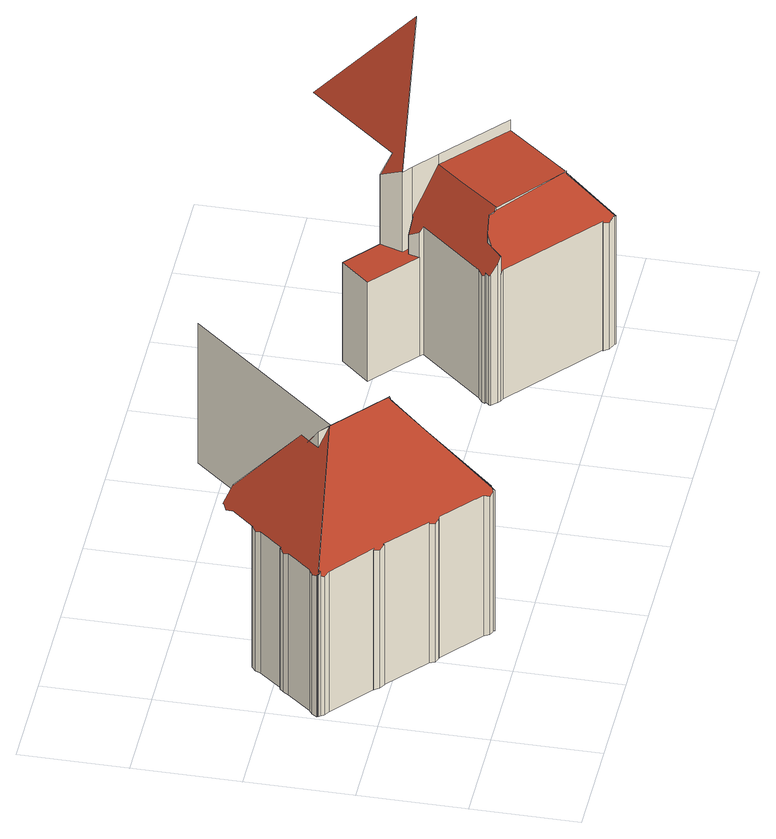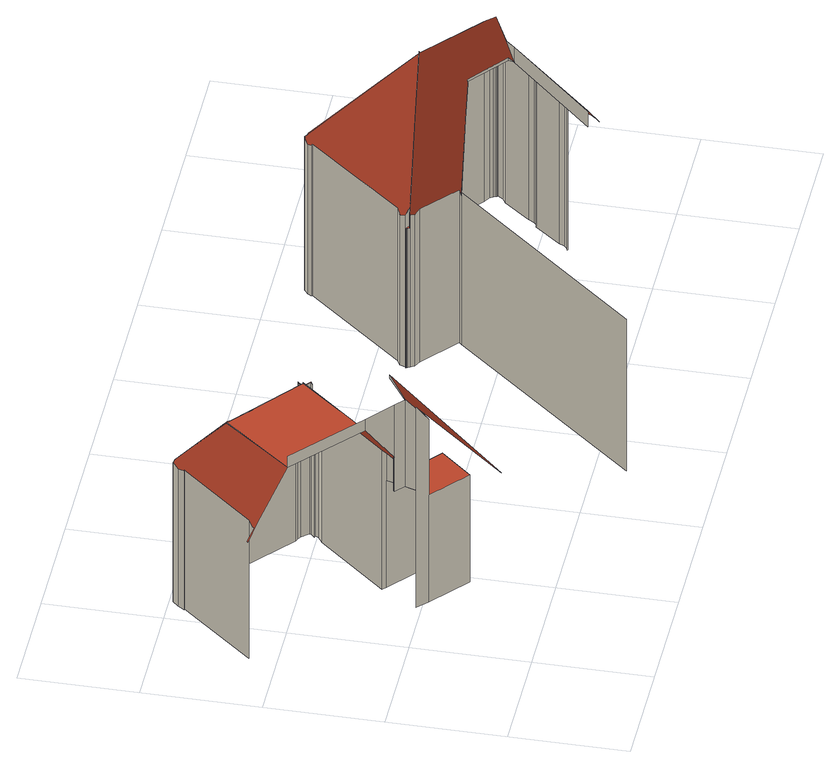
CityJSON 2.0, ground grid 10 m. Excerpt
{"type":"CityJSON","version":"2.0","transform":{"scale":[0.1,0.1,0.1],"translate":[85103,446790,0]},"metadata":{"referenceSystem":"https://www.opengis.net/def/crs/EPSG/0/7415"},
"CityObjects":{
"building1":{"type":"Building","attributes":{"b3_dak_type":"slanted","b3_h_dak_50p":20.15,"b3_h_dak_70p":21.5,"b3_h_dak_max":52.27,"b3_h_dak_min":1.05,"b3_h_maaiveld":0.002,"b3_kas_warenhuis":false,"b3_mutatie_ahn3_ahn4":false,"b3_reconstructie_onvolledig":false,"b3_rmse_lod12":3.56,"b3_rmse_lod13":2.85,"b3_rmse_lod22":0.467,"b3_val3dity_lod12":"[]","b3_val3dity_lod13":"[]","b3_val3dity_lod22":"[303]","b3_volume_lod12":169744.66,"b3_volume_lod13":169475.98,"b3_volume_lod22":160186.91,"geconstateerd":false,"oorspronkelijkbouwjaar":1945,"status":"Pand in gebruik"},"children":["building1-1"]},
"building1-1":{"type":"BuildingPart","parents":["building1"],"geometry":[{"type":"MultiSurface","lod":"2.2","boundaries":[[[0,1,2,3]],[[4,5,6,7]],[[3,2,8,9,10]],[[7,6,1,0]],[[9,8,11,12]],[[10,9,13,14]],[[15,16,5,4]],[[12,11,17,18]],[[19,20,16,15]],[[18,17,21,22]],[[23,24,20,19]],[[22,21,25,26]],[[26,25,27,28]],[[29,30,24,23]],[[28,27,31,32]],[[32,31,33,34]],[[35,36,30,29]],[[37,38,36,35]],[[14,13,39]],[[34,33,40,41]],[[42,43,38,37]],[[44,45,46,47,48,49,50,51,52,42,37,35,29,23,19,15,4,7,0,3,10,14,39,53,54,55]],[[9,12,18,22,26,28,32,34,41,56,57,58,59,60,61,62,63,64,65,66,39,13]],[[41,40,56]],[[56,40,67,57]],[[52,68,43,42]],[[57,67,69,58]],[[58,69,70,59]],[[51,71,68,52]],[[50,72,71,51]],[[59,70,73,60]],[[74,53,39]],[[53,74,54]],[[60,73,75,61]],[[76,77,55,54]],[[61,75,78,62]],[[79,80,81]],[[77,76,81]],[[62,78,82,83,63]],[[83,82,84,85]],[[85,84,86,87]],[[87,86,88,89]],[[55,77,76,90,44]],[[89,88,91,92]],[[63,83,64]],[[92,91,93,94]],[[95,96,80,79]],[[94,93,97,98]],[[65,99,66]],[[100,96,95]],[[101,100,102]],[[99,65,103]],[[87,89,92,94,98,104,105,106,107,103,65,64,83,85]],[[100,95,79,81,76,54,74,39,66,99,103,108,109,110,111,112,113,114,102]],[[98,97,115,104]],[[114,116,102]],[[113,117,118,114]],[[107,108,103]],[[112,119,117,113]],[[104,115,120,105]],[[111,121,119,112]],[[108,122,123,109]],[[106,124,122,108,107]],[[105,120,125,124,106]],[[110,126,127,121,111]],[[109,123,126,110]],[[124,128,129,130,131,126,123,122]],[[124,125,132,128]],[[128,132,133,129]],[[131,134,127,126]],[[129,133,135,130]],[[130,135,134,131]],[[116,114,118,136,137]],[[138,139,140,141]],[[141,140,142,143]],[[144,145,139,138]],[[146,147,145,144]],[[148,149,147,146]],[[143,142,150,151,152]],[[151,150,153,154]],[[155,156,149,148]],[[152,151,157]],[[158,159,157]],[[160,161,159,158]],[[161,160,162]],[[154,153,163,164]],[[165,166,167,168,169,170,171,172,155,148,146,144,138,141,143,152,157,159,161,162]],[[173,174,165,162]],[[172,175,156,155]],[[176,177,173,162,160,158,157,151,154,164,178,179,180,181,182]],[[165,174,166]],[[174,173,177]],[[183,184,185,186]],[[186,185,187,188]],[[164,163,189,178]],[[178,189,190,179]],[[179,190,191,180]],[[192,180,191,193,194]],[[171,188,187,175,172]],[[194,193,195,196]],[[170,197,188,171]],[[198,199,183,186,188,197,200,201]],[[202,181,180,192]],[[196,195,203,204]],[[181,202,182]],[[176,205,177]],[[169,200,197,170]],[[206,205,176,182]],[[199,207,184,183]],[[204,203,208,209]],[[210,198,201,168,211]],[[209,208,212,213]],[[214,199,198,210,215]],[[168,201,200,169]],[[167,166,174,177,205,216]],[[217,218,207,199,214]],[[211,168,167,219]],[[205,206,216]],[[220,221,222,216,206,182,202,192,194,196,204,209,213,223,224,225]],[[213,212,226,223]],[[219,167,216,227]],[[215,210,228,229]],[[214,215,229,230,217]]],"semantics":{"surfaces":[{"type":"WallSurface","on_footprint_edge":true},{"type":"WallSurface","on_footprint_edge":false},{"type":"RoofSurface"}],"values":[0,0,0,0,0,1,0,0,0,0,0,0,0,0,0,0,0,0,1,0,0,2,2,0,0,0,0,0,0,0,0,1,1,0,1,0,1,1,0,0,0,0,1,0,1,0,1,0,1,1,1,1,2,2,0,1,0,1,0,0,0,1,1,0,0,1,2,0,0,0,0,0,0,0,0,0,0,0,0,0,0,1,1,1,1,0,2,1,0,2,1,1,0,0,0,0,0,0,0,0,1,2,1,0,1,1,1,1,0,0,1,0,1,1,2,0,1,1,2,0,1,1,2]}}]}
},
"vertices":[
[5,154,155],[5,154,0],[5,153,0],[5,153,155],[4,155,154],[4,155,0],[5,155,0],[5,155,154],[6,152,0],[6,152,153],[6,152,158],[8,149,0],[8,149,151],[7,154,156],[7,154,158],[7,160,152],[7,160,0],[13,146,0],[13,146,153],[12,163,154],[12,163,0],[52,114,0],[52,114,154],[30,185,154],[30,185,0],[51,114,0],[51,114,153],[55,109,0],[55,109,151],[33,190,152],[33,190,0],[60,106,0],[60,106,153],[60,107,0],[60,107,154],[37,194,154],[37,194,0],[38,193,154],[38,193,0],[97,162,247],[98,74,0],[98,74,154],[56,215,154],[56,215,0],[98,247,170],[90,255,154],[89,254,154],[84,251,152],[81,245,154],[82,245,154],[63,223,154],[63,224,154],[58,220,152],[88,170,229],[96,180,229],[103,188,229],[98,74,153],[101,69,151],[106,67,153],[107,67,154],[145,35,154],[148,30,151],[152,28,153],[154,30,158],[149,88,215],[147,119,246],[147,120,247],[101,69,0],[58,220,0],[106,67,0],[107,67,0],[63,224,0],[63,223,0],[145,35,0],[88,170,246],[148,30,0],[103,188,214],[103,188,215],[152,28,0],[103,183,218],[103,183,215],[103,187,215],[154,30,0],[154,30,157],[154,27,0],[154,27,154],[155,28,0],[155,28,154],[155,27,0],[155,27,153],[98,247,154],[160,31,0],[160,31,151],[162,34,0],[162,34,152],[137,156,217],[137,156,215],[161,35,0],[161,35,153],[147,119,248],[138,157,215],[138,157,214],[159,159,194],[185,123,209],[232,118,154],[237,121,151],[239,126,153],[235,129,159],[235,129,157],[238,129,155],[238,130,153],[236,133,152],[230,136,154],[199,162,154],[201,164,150],[232,118,0],[201,164,153],[199,162,0],[201,164,0],[230,136,0],[237,121,0],[236,133,0],[235,129,140],[238,129,140],[239,126,140],[239,126,0],[238,130,140],[238,130,0],[240,126,140],[239,127,140],[240,127,140],[239,128,140],[240,126,0],[239,127,0],[239,128,0],[240,127,0],[339,326,0],[339,326,153],[469,94,141],[469,94,0],[469,93,0],[469,93,142],[474,87,0],[474,87,152],[473,98,141],[473,98,0],[471,98,139],[471,98,0],[472,101,138],[472,101,0],[477,85,0],[477,85,139],[477,85,158],[480,84,0],[480,84,141],[478,105,140],[478,105,0],[487,95,159],[492,100,169],[492,100,160],[504,101,181],[504,101,172],[509,97,181],[565,12,0],[565,12,141],[511,96,185],[541,132,184],[562,157,184],[539,176,142],[538,175,142],[529,177,129],[526,167,135],[529,164,140],[511,96,181],[511,96,184],[529,164,0],[573,46,185],[570,49,184],[564,12,140],[568,7,138],[575,4,141],[572,45,182],[572,46,183],[506,231,108],[506,231,0],[482,204,0],[482,204,108],[526,167,0],[526,167,108],[564,12,0],[568,7,0],[575,4,0],[575,4,142],[576,3,0],[576,3,140],[577,3,0],[577,3,140],[529,177,108],[531,183,108],[538,204,108],[538,175,108],[539,176,108],[572,45,183],[582,8,0],[582,8,138],[573,46,184],[573,46,183],[538,204,0],[586,14,0],[586,14,140],[531,183,195],[539,176,195],[585,14,0],[585,14,140],[538,204,184],[531,183,196],[622,105,184],[547,195,202],[547,195,0],[562,157,195],[652,78,128],[653,79,128],[645,85,142],[639,77,140],[645,81,138],[646,83,138],[639,77,0],[622,105,195],[626,189,290],[626,189,293],[619,279,202]
]}
